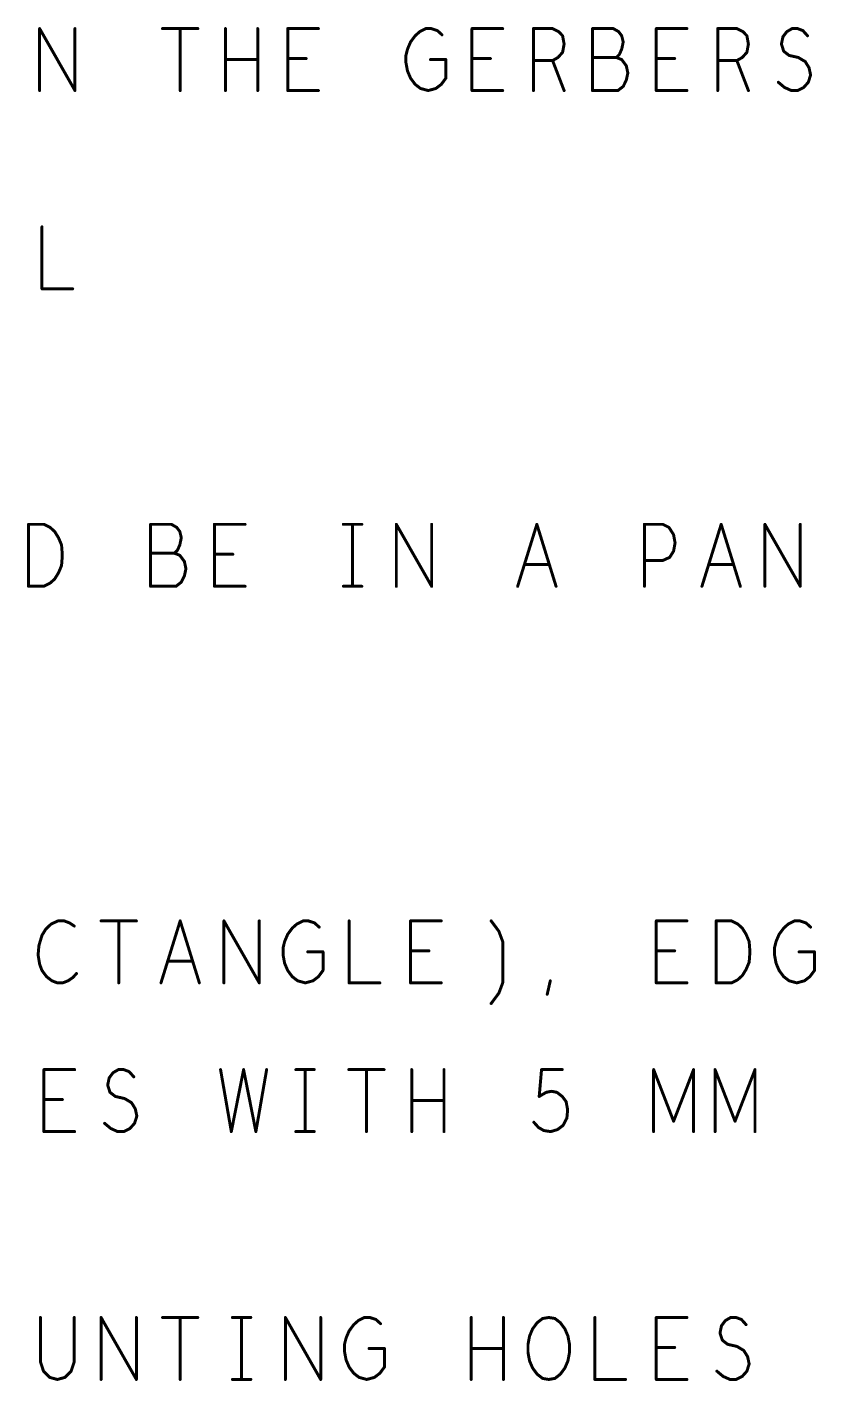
# Model space of a CAD drawing. Extents: x -18 to 16.1, y -6.6 to 15.5.
# Drawn here: x -9.521 to -7.928, y 6.925 to 9.656 of the extents above; entities that cross this region are included whole.
import ezdxf

# ---------------------------------------------------------------- set-up
doc = ezdxf.new("R2010")
doc.units = 0
doc.layers.get('0').update_dxf_attribs({"linetype": 'CONTINUOUS'})
doc.layers.add('FAB', color=13, linetype='CONTINUOUS')

# ---------------------------------------------------------------- blocks, each defined once
blk = doc.blocks.new('ROUND_1')
at = {"const_width": 0.003}
blk.add_lwpolyline([(-0.0015, 0, 1), (0.0015, 0, 1)], format="xyb", close=True, dxfattribs=at)

msp = doc.modelspace()

# ---------------------------------------------------------------- linework, layer by layer
at = {"layer": 'FAB', "const_width": 0.006}
for points in [[(-9.4951, 9.5277), (-9.4951, 9.6527)], [(-9.4951, 9.6527), (-9.4238, 9.5277)], [(-9.4238, 9.5277), (-9.4238, 9.6527)], [(-9.2471, 9.6527), (-9.1758, 9.6527)], [(-9.2114, 9.6527), (-9.2114, 9.5277)], [(-9.12, 9.5277), (-9.12, 9.6527)], [(-9.0549, 9.6527), (-9.0549, 9.5277)], [(-8.9944, 9.5277), (-8.9944, 9.6527)], [(-8.9944, 9.6527), (-8.9324, 9.6527)], [(-8.7464, 9.6257), (-8.7371, 9.6382)], [(-8.7371, 9.6382), (-8.7278, 9.6465)], [(-8.7278, 9.6465), (-8.7154, 9.6527)], [(-8.7154, 9.6527), (-8.7046, 9.6527)], [(-8.7046, 9.6527), (-8.6922, 9.6486)], [(-8.6922, 9.6486), (-8.6829, 9.6402)], [(-8.6224, 9.5277), (-8.6224, 9.6527)], [(-8.6224, 9.6527), (-8.5604, 9.6527)], [(-8.4984, 9.5277), (-8.4984, 9.6527)], [(-8.4984, 9.6527), (-8.4597, 9.6527)], [(-8.4597, 9.6527), (-8.4473, 9.6465)], [(-8.4473, 9.6465), (-8.4395, 9.6382)], [(-8.4395, 9.6382), (-8.4364, 9.6215)], [(-8.3372, 9.6527), (-8.3791, 9.6527)], [(-8.3791, 9.6527), (-8.3791, 9.5277)], [(-8.3264, 9.6465), (-8.3372, 9.6527)], [(-8.3202, 9.6382), (-8.3264, 9.6465)], [(-8.3171, 9.6257), (-8.3202, 9.6382)], [(-8.2504, 9.5277), (-8.2504, 9.6527)], [(-8.2504, 9.6527), (-8.1884, 9.6527)], [(-8.1264, 9.5277), (-8.1264, 9.6527)], [(-8.1264, 9.6527), (-8.0877, 9.6527)], [(-8.0877, 9.6527), (-8.0753, 9.6465)], [(-8.0753, 9.6465), (-8.0675, 9.6382)], [(-8.0675, 9.6382), (-8.0644, 9.6215)], [(-7.9947, 9.6361), (-7.9869, 9.6465)], [(-7.9869, 9.6465), (-7.9761, 9.6527)], [(-7.9761, 9.6527), (-7.9652, 9.6527)], [(-7.9652, 9.6527), (-7.9544, 9.6486)], [(-7.9544, 9.6486), (-7.9451, 9.6382)], [(-8.7557, 9.5986), (-8.7526, 9.6111)], [(-8.7526, 9.6111), (-8.7464, 9.6257)], [(-8.4364, 9.6215), (-8.4395, 9.6048)], [(-8.3248, 9.6007), (-8.3202, 9.6111)], [(-8.3202, 9.6111), (-8.3171, 9.6257)], [(-8.0644, 9.6215), (-8.0675, 9.6048)], [(-7.9978, 9.6215), (-7.9947, 9.6361)], [(-7.9931, 9.6069), (-7.9978, 9.6215)], [(-9.0549, 9.5902), (-9.12, 9.5902)], [(-8.9572, 9.5923), (-8.9944, 9.5923)], [(-8.7557, 9.584), (-8.7557, 9.5986)], [(-8.7526, 9.5673), (-8.7557, 9.584)], [(-8.7061, 9.5902), (-8.6751, 9.5902)], [(-8.6751, 9.5902), (-8.6751, 9.5527)], [(-8.5852, 9.5923), (-8.6224, 9.5923)], [(-8.4597, 9.5882), (-8.4984, 9.5882)], [(-8.4488, 9.5944), (-8.4597, 9.5882)], [(-8.4597, 9.5882), (-8.4364, 9.5277)], [(-8.4395, 9.6048), (-8.4488, 9.5944)], [(-8.331, 9.5944), (-8.3791, 9.5944)], [(-8.331, 9.5944), (-8.3248, 9.6007)], [(-8.3202, 9.5902), (-8.331, 9.5944)], [(-8.3109, 9.5777), (-8.3202, 9.5902)], [(-8.2132, 9.5923), (-8.2504, 9.5923)], [(-8.0877, 9.5882), (-8.1264, 9.5882)], [(-8.0768, 9.5944), (-8.0877, 9.5882)], [(-8.0877, 9.5882), (-8.0644, 9.5277)], [(-8.0675, 9.6048), (-8.0768, 9.5944)], [(-7.9823, 9.5986), (-7.9931, 9.6069)], [(-7.9637, 9.5944), (-7.9823, 9.5986)], [(-7.9497, 9.5861), (-7.9637, 9.5944)], [(-7.942, 9.5736), (-7.9497, 9.5861)], [(-8.7464, 9.5527), (-8.7526, 9.5673)], [(-8.3078, 9.5632), (-8.3109, 9.5777)], [(-8.3109, 9.5486), (-8.3078, 9.5632)], [(-7.9435, 9.5444), (-7.9389, 9.559)], [(-7.9389, 9.559), (-7.942, 9.5736)], [(-8.7371, 9.5402), (-8.7464, 9.5527)], [(-8.7263, 9.5319), (-8.7371, 9.5402)], [(-8.7108, 9.5277), (-8.7263, 9.5319)], [(-8.6953, 9.5319), (-8.7108, 9.5277)], [(-8.6844, 9.5402), (-8.6953, 9.5319)], [(-8.6751, 9.5527), (-8.6844, 9.5402)], [(-8.3279, 9.5277), (-8.3171, 9.5361)], [(-8.3171, 9.5361), (-8.3109, 9.5486)], [(-8.004, 9.5444), (-7.9916, 9.534)], [(-7.9916, 9.534), (-7.9776, 9.5277)], [(-7.9652, 9.5277), (-7.9528, 9.534)], [(-7.9528, 9.534), (-7.9435, 9.5444)], [(-8.9324, 9.5277), (-8.9944, 9.5277)], [(-8.5604, 9.5277), (-8.6224, 9.5277)], [(-8.3791, 9.5277), (-8.3279, 9.5277)], [(-8.1884, 9.5277), (-8.2504, 9.5277)], [(-7.9776, 9.5277), (-7.9652, 9.5277)], [(-9.4904, 9.2527), (-9.4904, 9.1277)], [(-9.4904, 9.1277), (-9.4284, 9.1277)], [(-9.5175, 8.5277), (-9.5175, 8.6527)], [(-9.5175, 8.6527), (-9.4865, 8.6527)], [(-9.4865, 8.6527), (-9.4741, 8.6465)], [(-9.4741, 8.6465), (-9.4648, 8.6382)], [(-9.4648, 8.6382), (-9.4571, 8.6257)], [(-9.2292, 8.6527), (-9.2711, 8.6527)], [(-9.2711, 8.6527), (-9.2711, 8.5277)], [(-9.2184, 8.6465), (-9.2292, 8.6527)], [(-9.2122, 8.6382), (-9.2184, 8.6465)], [(-9.2091, 8.6257), (-9.2122, 8.6382)], [(-9.1424, 8.5277), (-9.1424, 8.6527)], [(-9.1424, 8.6527), (-9.0804, 8.6527)], [(-8.882, 8.6527), (-8.8448, 8.6527)], [(-8.8634, 8.6527), (-8.8634, 8.5277)], [(-8.7751, 8.5277), (-8.7751, 8.6527)], [(-8.7751, 8.6527), (-8.7038, 8.5277)], [(-8.7038, 8.5277), (-8.7038, 8.6527)], [(-8.5302, 8.5277), (-8.4914, 8.6527)], [(-8.4914, 8.6527), (-8.4527, 8.5277)], [(-8.2744, 8.5277), (-8.2744, 8.6527)], [(-8.2744, 8.6527), (-8.2372, 8.6527)], [(-8.2372, 8.6527), (-8.2248, 8.6465)], [(-8.2248, 8.6465), (-8.2155, 8.6319)], [(-8.2155, 8.6319), (-8.2124, 8.6152)], [(-8.1582, 8.5277), (-8.1194, 8.6527)], [(-8.1194, 8.6527), (-8.0807, 8.5277)], [(-8.0311, 8.5277), (-8.0311, 8.6527)], [(-8.0311, 8.6527), (-7.9598, 8.5277)], [(-7.9598, 8.5277), (-7.9598, 8.6527)], [(-9.4571, 8.6257), (-9.4509, 8.6111)], [(-9.4509, 8.6111), (-9.4493, 8.5902)], [(-9.223, 8.5944), (-9.2168, 8.6007)], [(-9.2168, 8.6007), (-9.2122, 8.6111)], [(-9.2122, 8.6111), (-9.2091, 8.6257)], [(-8.2124, 8.6152), (-8.2155, 8.5986)], [(-9.4493, 8.5902), (-9.4509, 8.5694)], [(-9.223, 8.5944), (-9.2711, 8.5944)], [(-9.2122, 8.5902), (-9.223, 8.5944)], [(-9.2029, 8.5777), (-9.2122, 8.5902)], [(-9.1998, 8.5632), (-9.2029, 8.5777)], [(-9.1052, 8.5923), (-9.1424, 8.5923)], [(-8.2372, 8.5798), (-8.2744, 8.5798)], [(-8.2233, 8.5861), (-8.2372, 8.5798)], [(-8.2155, 8.5986), (-8.2233, 8.5861)], [(-9.4571, 8.5548), (-9.4648, 8.5423)], [(-9.4509, 8.5694), (-9.4571, 8.5548)], [(-9.2091, 8.5361), (-9.2029, 8.5486)], [(-9.2029, 8.5486), (-9.1998, 8.5632)], [(-8.4666, 8.5715), (-8.5162, 8.5715)], [(-8.0946, 8.5715), (-8.1442, 8.5715)], [(-9.4865, 8.5277), (-9.5175, 8.5277)], [(-9.4741, 8.534), (-9.4865, 8.5277)], [(-9.4648, 8.5423), (-9.4741, 8.534)], [(-9.2711, 8.5277), (-9.2199, 8.5277)], [(-9.2199, 8.5277), (-9.2091, 8.5361)], [(-9.0804, 8.5277), (-9.1424, 8.5277)], [(-8.882, 8.5277), (-8.8448, 8.5277)], [(-9.4827, 7.8361), (-9.4904, 7.8236)], [(-9.4718, 7.8465), (-9.4827, 7.8361)], [(-9.4579, 7.8527), (-9.4718, 7.8465)], [(-9.4455, 7.8527), (-9.4579, 7.8527)], [(-9.4346, 7.8486), (-9.4455, 7.8527)], [(-9.4253, 7.8423), (-9.4346, 7.8486)], [(-9.3711, 7.8527), (-9.2998, 7.8527)], [(-9.3354, 7.8527), (-9.3354, 7.7277)], [(-9.2502, 7.7277), (-9.2114, 7.8527)], [(-9.2114, 7.8527), (-9.1727, 7.7277)], [(-9.1231, 7.7277), (-9.1231, 7.8527)], [(-9.1231, 7.8527), (-9.0518, 7.7277)], [(-9.0518, 7.7277), (-9.0518, 7.8527)], [(-8.9944, 7.8257), (-8.9851, 7.8382)], [(-8.9851, 7.8382), (-8.9758, 7.8465)], [(-8.9758, 7.8465), (-8.9634, 7.8527)], [(-8.9634, 7.8527), (-8.9526, 7.8527)], [(-8.9526, 7.8527), (-8.9402, 7.8486)], [(-8.9402, 7.8486), (-8.9309, 7.8402)], [(-8.8704, 7.8527), (-8.8704, 7.7277)], [(-8.7464, 7.7277), (-8.7464, 7.8527)], [(-8.7464, 7.8527), (-8.6844, 7.8527)], [(-8.5682, 7.8319), (-8.5837, 7.8527)], [(-8.2504, 7.7277), (-8.2504, 7.8527)], [(-8.2504, 7.8527), (-8.1884, 7.8527)], [(-8.1295, 7.7277), (-8.1295, 7.8527)], [(-8.1295, 7.8527), (-8.0985, 7.8527)], [(-8.0985, 7.8527), (-8.0861, 7.8465)], [(-8.0861, 7.8465), (-8.0768, 7.8382)], [(-8.0768, 7.8382), (-8.0691, 7.8257)], [(-8.0024, 7.8257), (-7.9931, 7.8382)], [(-7.9931, 7.8382), (-7.9838, 7.8465)], [(-7.9838, 7.8465), (-7.9714, 7.8527)], [(-7.9714, 7.8527), (-7.9606, 7.8527)], [(-7.9606, 7.8527), (-7.9482, 7.8486)], [(-7.9482, 7.8486), (-7.9389, 7.8402)], [(-9.4904, 7.8236), (-9.4966, 7.8027)], [(-9.0037, 7.7986), (-9.0006, 7.8111)], [(-9.0006, 7.8111), (-8.9944, 7.8257)], [(-8.5604, 7.8111), (-8.5682, 7.8319)], [(-8.5604, 7.7277), (-8.5604, 7.8111)], [(-8.0691, 7.8257), (-8.0629, 7.8111)], [(-8.0629, 7.8111), (-8.0613, 7.7902)], [(-8.0117, 7.7986), (-8.0086, 7.8111)], [(-8.0086, 7.8111), (-8.0024, 7.8257)], [(-9.4966, 7.8027), (-9.4982, 7.784)], [(-9.4982, 7.784), (-9.4951, 7.7652)], [(-9.0037, 7.784), (-9.0037, 7.7986)], [(-9.0006, 7.7673), (-9.0037, 7.784)], [(-8.9541, 7.7902), (-8.9231, 7.7902)], [(-8.9231, 7.7902), (-8.9231, 7.7527)], [(-8.7092, 7.7923), (-8.7464, 7.7923)], [(-8.2132, 7.7923), (-8.2504, 7.7923)], [(-8.0613, 7.7902), (-8.0629, 7.7694)], [(-8.0117, 7.784), (-8.0117, 7.7986)], [(-8.0086, 7.7673), (-8.0117, 7.784)], [(-7.9621, 7.7902), (-7.9311, 7.7902)], [(-7.9311, 7.7902), (-7.9311, 7.7527)], [(-9.4951, 7.7652), (-9.4904, 7.7527)], [(-9.1866, 7.7715), (-9.2362, 7.7715)], [(-8.9944, 7.7527), (-9.0006, 7.7673)], [(-8.0691, 7.7548), (-8.0768, 7.7423)], [(-8.0629, 7.7694), (-8.0691, 7.7548)], [(-8.0024, 7.7527), (-8.0086, 7.7673)], [(-9.4904, 7.7527), (-9.4811, 7.7402)], [(-9.4811, 7.7402), (-9.4703, 7.7319)], [(-9.4703, 7.7319), (-9.4594, 7.7277)], [(-9.4594, 7.7277), (-9.4486, 7.7277)], [(-9.4486, 7.7277), (-9.4377, 7.7319)], [(-9.4377, 7.7319), (-9.4284, 7.7382)], [(-9.4284, 7.7382), (-9.4207, 7.7465)], [(-8.9851, 7.7402), (-8.9944, 7.7527)], [(-8.9743, 7.7319), (-8.9851, 7.7402)], [(-8.9588, 7.7277), (-8.9743, 7.7319)], [(-8.9433, 7.7319), (-8.9588, 7.7277)], [(-8.9324, 7.7402), (-8.9433, 7.7319)], [(-8.9231, 7.7527), (-8.9324, 7.7402)], [(-8.8704, 7.7277), (-8.8084, 7.7277)], [(-8.6844, 7.7277), (-8.7464, 7.7277)], [(-8.5682, 7.7069), (-8.5604, 7.7277)], [(-8.4705, 7.7048), (-8.4643, 7.7319)], [(-8.1884, 7.7277), (-8.2504, 7.7277)], [(-8.0985, 7.7277), (-8.1295, 7.7277)], [(-8.0861, 7.734), (-8.0985, 7.7277)], [(-8.0768, 7.7423), (-8.0861, 7.734)], [(-7.9931, 7.7402), (-8.0024, 7.7527)], [(-7.9823, 7.7319), (-7.9931, 7.7402)], [(-7.9668, 7.7277), (-7.9823, 7.7319)], [(-7.9513, 7.7319), (-7.9668, 7.7277)], [(-7.9404, 7.7402), (-7.9513, 7.7319)], [(-7.9311, 7.7527), (-7.9404, 7.7402)], [(-8.5837, 7.6861), (-8.5682, 7.7069)], [(-9.4864, 7.4277), (-9.4864, 7.5527)], [(-9.4864, 7.5527), (-9.4244, 7.5527)], [(-9.3578, 7.5215), (-9.3547, 7.5361)], [(-9.3547, 7.5361), (-9.3469, 7.5465)], [(-9.3469, 7.5465), (-9.3361, 7.5527)], [(-9.3361, 7.5527), (-9.3252, 7.5527)], [(-9.3252, 7.5527), (-9.3144, 7.5486)], [(-9.3144, 7.5486), (-9.3051, 7.5382)], [(-9.1299, 7.5527), (-9.1082, 7.4277)], [(-9.1082, 7.4277), (-9.0834, 7.5527)], [(-9.0834, 7.5527), (-9.0586, 7.4277)], [(-9.0586, 7.4277), (-9.0369, 7.5527)], [(-8.978, 7.5527), (-8.9408, 7.5527)], [(-8.9594, 7.5527), (-8.9594, 7.4277)], [(-8.8711, 7.5527), (-8.7998, 7.5527)], [(-8.8354, 7.5527), (-8.8354, 7.4277)], [(-8.744, 7.4277), (-8.744, 7.5527)], [(-8.6789, 7.5527), (-8.6789, 7.4277)], [(-8.4867, 7.4986), (-8.482, 7.5527)], [(-8.482, 7.5527), (-8.4402, 7.5527)], [(-8.2557, 7.4277), (-8.2557, 7.5527)], [(-8.2557, 7.5527), (-8.2154, 7.4486)], [(-8.2154, 7.4486), (-8.1751, 7.5527)], [(-8.1751, 7.5527), (-8.1751, 7.4277)], [(-8.1317, 7.4277), (-8.1317, 7.5527)], [(-8.1317, 7.5527), (-8.0914, 7.4486)], [(-8.0914, 7.4486), (-8.0511, 7.5527)], [(-8.0511, 7.5527), (-8.0511, 7.4277)], [(-9.3531, 7.5069), (-9.3578, 7.5215)], [(-8.4619, 7.509), (-8.4727, 7.5069)], [(-8.451, 7.5069), (-8.4619, 7.509)], [(-9.4492, 7.4923), (-9.4864, 7.4923)], [(-9.3423, 7.4986), (-9.3531, 7.5069)], [(-9.3237, 7.4944), (-9.3423, 7.4986)], [(-9.3097, 7.4861), (-9.3237, 7.4944)], [(-9.302, 7.4736), (-9.3097, 7.4861)], [(-8.6789, 7.4902), (-8.744, 7.4902)], [(-8.4727, 7.5069), (-8.4867, 7.4986)], [(-8.4402, 7.4986), (-8.451, 7.5069)], [(-8.4324, 7.4882), (-8.4402, 7.4986)], [(-8.4293, 7.4715), (-8.4324, 7.4882)], [(-9.3035, 7.4444), (-9.2989, 7.459)], [(-9.2989, 7.459), (-9.302, 7.4736)], [(-8.4386, 7.4402), (-8.4309, 7.4548)], [(-8.4309, 7.4548), (-8.4293, 7.4715)], [(-9.4244, 7.4277), (-9.4864, 7.4277)], [(-9.364, 7.4444), (-9.3516, 7.434)], [(-9.3516, 7.434), (-9.3376, 7.4277)], [(-9.3376, 7.4277), (-9.3252, 7.4277)], [(-9.3252, 7.4277), (-9.3128, 7.434)], [(-9.3128, 7.434), (-9.3035, 7.4444)], [(-8.978, 7.4277), (-8.9408, 7.4277)], [(-8.4975, 7.4465), (-8.4882, 7.4361)], [(-8.4882, 7.4361), (-8.4774, 7.4298)], [(-8.4774, 7.4298), (-8.4634, 7.4277)], [(-8.4634, 7.4277), (-8.4495, 7.4319)], [(-8.4495, 7.4319), (-8.4386, 7.4402)], [(-9.4935, 7.0527), (-9.4935, 6.9632)], [(-9.4253, 6.9632), (-9.4253, 7.0527)], [(-9.3711, 6.9277), (-9.3711, 7.0527)], [(-9.3711, 7.0527), (-9.2998, 6.9277)], [(-9.2998, 6.9277), (-9.2998, 7.0527)], [(-9.2471, 7.0527), (-9.1758, 7.0527)], [(-9.2114, 7.0527), (-9.2114, 6.9277)], [(-9.106, 7.0527), (-9.0688, 7.0527)], [(-9.0874, 7.0527), (-9.0874, 6.9277)], [(-8.9991, 6.9277), (-8.9991, 7.0527)], [(-8.9991, 7.0527), (-8.9278, 6.9277)], [(-8.9278, 6.9277), (-8.9278, 7.0527)], [(-8.8611, 7.0382), (-8.8518, 7.0465)], [(-8.8518, 7.0465), (-8.8394, 7.0527)], [(-8.8394, 7.0527), (-8.8286, 7.0527)], [(-8.8286, 7.0527), (-8.8162, 7.0486)], [(-8.8162, 7.0486), (-8.8069, 7.0402)], [(-8.624, 6.9277), (-8.624, 7.0527)], [(-8.5589, 7.0527), (-8.5589, 6.9277)], [(-8.4907, 7.0423), (-8.4798, 7.0507)], [(-8.4798, 7.0507), (-8.4674, 7.0527)], [(-8.4674, 7.0527), (-8.455, 7.0507)], [(-8.455, 7.0507), (-8.4442, 7.0423)], [(-8.3744, 7.0527), (-8.3744, 6.9277)], [(-8.2504, 6.9277), (-8.2504, 7.0527)], [(-8.2504, 7.0527), (-8.1884, 7.0527)], [(-8.1187, 7.0361), (-8.1109, 7.0465)], [(-8.1109, 7.0465), (-8.1001, 7.0527)], [(-8.1001, 7.0527), (-8.0892, 7.0527)], [(-8.0892, 7.0527), (-8.0784, 7.0486)], [(-8.0784, 7.0486), (-8.0691, 7.0382)], [(-8.8766, 7.0111), (-8.8704, 7.0257)], [(-8.8704, 7.0257), (-8.8611, 7.0382)], [(-8.5062, 7.0152), (-8.5, 7.0298)], [(-8.5, 7.0298), (-8.4907, 7.0423)], [(-8.4442, 7.0423), (-8.4349, 7.0298)], [(-8.4349, 7.0298), (-8.4287, 7.0152)], [(-8.1218, 7.0215), (-8.1187, 7.0361)], [(-8.1171, 7.0069), (-8.1218, 7.0215)], [(-8.8797, 6.9986), (-8.8766, 7.0111)], [(-8.8797, 6.984), (-8.8797, 6.9986)], [(-8.8301, 6.9902), (-8.7991, 6.9902)], [(-8.7991, 6.9902), (-8.7991, 6.9527)], [(-8.5589, 6.9902), (-8.624, 6.9902)], [(-8.5093, 6.9986), (-8.5062, 7.0152)], [(-8.5093, 6.9819), (-8.5093, 6.9986)], [(-8.4287, 7.0152), (-8.4256, 6.9986)], [(-8.4256, 6.9986), (-8.4256, 6.9819)], [(-8.2132, 6.9923), (-8.2504, 6.9923)], [(-8.1063, 6.9986), (-8.1171, 7.0069)], [(-8.0877, 6.9944), (-8.1063, 6.9986)], [(-8.0737, 6.9861), (-8.0877, 6.9944)], [(-9.4935, 6.9632), (-9.4873, 6.9444)], [(-9.4315, 6.9444), (-9.4253, 6.9632)], [(-8.8766, 6.9673), (-8.8797, 6.984)], [(-8.8704, 6.9527), (-8.8766, 6.9673)], [(-8.5062, 6.9652), (-8.5093, 6.9819)], [(-8.5, 6.9507), (-8.5062, 6.9652)], [(-8.4287, 6.9652), (-8.4349, 6.9507)], [(-8.4256, 6.9819), (-8.4287, 6.9652)], [(-8.066, 6.9736), (-8.0737, 6.9861)], [(-8.0629, 6.959), (-8.066, 6.9736)], [(-9.4873, 6.9444), (-9.4749, 6.9319)], [(-9.4439, 6.9319), (-9.4315, 6.9444)], [(-8.8611, 6.9402), (-8.8704, 6.9527)], [(-8.8503, 6.9319), (-8.8611, 6.9402)], [(-8.8084, 6.9402), (-8.8193, 6.9319)], [(-8.7991, 6.9527), (-8.8084, 6.9402)], [(-8.4907, 6.9382), (-8.5, 6.9507)], [(-8.4798, 6.9298), (-8.4907, 6.9382)], [(-8.4442, 6.9382), (-8.455, 6.9298)], [(-8.4349, 6.9507), (-8.4442, 6.9382)], [(-8.128, 6.9444), (-8.1156, 6.934)], [(-8.1156, 6.934), (-8.1016, 6.9277)], [(-8.0892, 6.9277), (-8.0768, 6.934)], [(-8.0768, 6.934), (-8.0675, 6.9444)], [(-8.0675, 6.9444), (-8.0629, 6.959)], [(-9.4749, 6.9319), (-9.4594, 6.9277)], [(-9.4594, 6.9277), (-9.4439, 6.9319)], [(-9.106, 6.9277), (-9.0688, 6.9277)], [(-8.8348, 6.9277), (-8.8503, 6.9319)], [(-8.8193, 6.9319), (-8.8348, 6.9277)], [(-8.4674, 6.9277), (-8.4798, 6.9298)], [(-8.455, 6.9298), (-8.4674, 6.9277)], [(-8.3744, 6.9277), (-8.3124, 6.9277)], [(-8.1884, 6.9277), (-8.2504, 6.9277)], [(-8.1016, 6.9277), (-8.0892, 6.9277)]]:
    msp.add_lwpolyline(points, dxfattribs=at)

# ---------------------------------------------------------------- block references
at = {"layer": 'FAB'}
for p in [(-9.4951, 9.6527), (-9.4951, 9.6527), (-9.4238, 9.6527), (-9.2471, 9.6527), (-9.2114, 9.6527), (-9.1758, 9.6527), (-9.12, 9.6527), (-9.0549, 9.6527), (-8.9944, 9.6527), (-8.9944, 9.6527), (-8.9324, 9.6527), (-8.7371, 9.6382), (-8.7371, 9.6382), (-8.7278, 9.6465), (-8.7278, 9.6465), (-8.7154, 9.6527), (-8.7154, 9.6527), (-8.7046, 9.6527), (-8.7046, 9.6527), (-8.6922, 9.6486), (-8.6922, 9.6486), (-8.6829, 9.6402), (-8.6224, 9.6527), (-8.6224, 9.6527), (-8.5604, 9.6527), (-8.4984, 9.6527), (-8.4984, 9.6527), (-8.4597, 9.6527), (-8.4597, 9.6527), (-8.4473, 9.6465), (-8.4473, 9.6465), (-8.4395, 9.6382), (-8.4395, 9.6382), (-8.3791, 9.6527), (-8.3791, 9.6527), (-8.3372, 9.6527), (-8.3372, 9.6527), (-8.3264, 9.6465), (-8.3264, 9.6465), (-8.3202, 9.6382), (-8.3202, 9.6382), (-8.2504, 9.6527), (-8.2504, 9.6527), (-8.1884, 9.6527), (-8.1264, 9.6527), (-8.1264, 9.6527), (-8.0877, 9.6527), (-8.0877, 9.6527), (-8.0753, 9.6465), (-8.0753, 9.6465), (-8.0675, 9.6382), (-8.0675, 9.6382), (-7.9869, 9.6465), (-7.9869, 9.6465), (-7.9761, 9.6527), (-7.9761, 9.6527), (-7.9652, 9.6527), (-7.9652, 9.6527), (-7.9544, 9.6486), (-7.9544, 9.6486), (-7.9451, 9.6382), (-8.7526, 9.6111), (-8.7526, 9.6111), (-8.7464, 9.6257), (-8.7464, 9.6257), (-8.4364, 9.6215), (-8.4364, 9.6215), (-8.3202, 9.6111), (-8.3202, 9.6111), (-8.3171, 9.6257), (-8.3171, 9.6257), (-8.0644, 9.6215), (-8.0644, 9.6215), (-7.9978, 9.6215), (-7.9978, 9.6215), (-7.9947, 9.6361), (-7.9947, 9.6361), (-9.12, 9.5902), (-9.0549, 9.5902), (-8.9944, 9.5923), (-8.9572, 9.5923), (-8.7557, 9.5986), (-8.7557, 9.5986), (-8.7557, 9.584), (-8.7557, 9.584), (-8.7061, 9.5902), (-8.6751, 9.5902), (-8.6751, 9.5902), (-8.6224, 9.5923), (-8.5852, 9.5923), (-8.4984, 9.5882), (-8.4597, 9.5882), (-8.4597, 9.5882), (-8.4597, 9.5882), (-8.4488, 9.5944), (-8.4488, 9.5944), (-8.4395, 9.6048), (-8.4395, 9.6048), (-8.3791, 9.5944), (-8.331, 9.5944), (-8.331, 9.5944), (-8.331, 9.5944), (-8.3248, 9.6007), (-8.3248, 9.6007), (-8.3202, 9.5902), (-8.3202, 9.5902), (-8.2504, 9.5923), (-8.2132, 9.5923), (-8.1264, 9.5882), (-8.0877, 9.5882), (-8.0877, 9.5882), (-8.0877, 9.5882), (-8.0768, 9.5944), (-8.0768, 9.5944), (-8.0675, 9.6048), (-8.0675, 9.6048), (-7.9931, 9.6069), (-7.9931, 9.6069), (-7.9823, 9.5986), (-7.9823, 9.5986), (-7.9637, 9.5944), (-7.9637, 9.5944), (-7.9497, 9.5861), (-7.9497, 9.5861), (-8.7526, 9.5673), (-8.7526, 9.5673), (-8.3109, 9.5777), (-8.3109, 9.5777), (-8.3078, 9.5632), (-8.3078, 9.5632), (-7.942, 9.5736), (-7.942, 9.5736), (-7.9389, 9.559), (-7.9389, 9.559), (-8.7464, 9.5527), (-8.7464, 9.5527), (-8.7371, 9.5402), (-8.7371, 9.5402), (-8.7263, 9.5319), (-8.7263, 9.5319), (-8.6953, 9.5319), (-8.6953, 9.5319), (-8.6844, 9.5402), (-8.6844, 9.5402), (-8.6751, 9.5527), (-8.6751, 9.5527), (-8.3171, 9.5361), (-8.3171, 9.5361), (-8.3109, 9.5486), (-8.3109, 9.5486), (-8.004, 9.5444), (-7.9916, 9.534), (-7.9916, 9.534), (-7.9528, 9.534), (-7.9528, 9.534), (-7.9435, 9.5444), (-7.9435, 9.5444), (-9.4951, 9.5277), (-9.4238, 9.5277), (-9.4238, 9.5277), (-9.2114, 9.5277), (-9.12, 9.5277), (-9.0549, 9.5277), (-8.9944, 9.5277), (-8.9944, 9.5277), (-8.9324, 9.5277), (-8.7108, 9.5277), (-8.7108, 9.5277), (-8.6224, 9.5277), (-8.6224, 9.5277), (-8.5604, 9.5277), (-8.4984, 9.5277), (-8.4364, 9.5277), (-8.3791, 9.5277), (-8.3791, 9.5277), (-8.3279, 9.5277), (-8.3279, 9.5277), (-8.2504, 9.5277), (-8.2504, 9.5277), (-8.1884, 9.5277), (-8.1264, 9.5277), (-8.0644, 9.5277), (-7.9776, 9.5277), (-7.9776, 9.5277), (-7.9652, 9.5277), (-7.9652, 9.5277), (-9.4904, 9.2527), (-9.4904, 9.1277), (-9.4904, 9.1277), (-9.4284, 9.1277), (-9.5175, 8.6527), (-9.5175, 8.6527), (-9.4865, 8.6527), (-9.4865, 8.6527), (-9.4741, 8.6465), (-9.4741, 8.6465), (-9.4648, 8.6382), (-9.4648, 8.6382), (-9.2711, 8.6527), (-9.2711, 8.6527), (-9.2292, 8.6527), (-9.2292, 8.6527), (-9.2184, 8.6465), (-9.2184, 8.6465), (-9.2122, 8.6382), (-9.2122, 8.6382), (-9.1424, 8.6527), (-9.1424, 8.6527), (-9.0804, 8.6527), (-8.882, 8.6527), (-8.8634, 8.6527), (-8.8448, 8.6527), (-8.7751, 8.6527), (-8.7751, 8.6527), (-8.7038, 8.6527), (-8.4914, 8.6527), (-8.4914, 8.6527), (-8.2744, 8.6527), (-8.2744, 8.6527), (-8.2372, 8.6527), (-8.2372, 8.6527), (-8.2248, 8.6465), (-8.2248, 8.6465), (-8.2155, 8.6319), (-8.2155, 8.6319), (-8.1194, 8.6527), (-8.1194, 8.6527), (-8.0311, 8.6527), (-8.0311, 8.6527), (-7.9598, 8.6527), (-9.4571, 8.6257), (-9.4571, 8.6257), (-9.4509, 8.6111), (-9.4509, 8.6111), (-9.2168, 8.6007), (-9.2168, 8.6007), (-9.2122, 8.6111), (-9.2122, 8.6111), (-9.2091, 8.6257), (-9.2091, 8.6257), (-8.2124, 8.6152), (-8.2124, 8.6152), (-9.4493, 8.5902), (-9.4493, 8.5902), (-9.2711, 8.5944), (-9.223, 8.5944), (-9.223, 8.5944), (-9.223, 8.5944), (-9.2122, 8.5902), (-9.2122, 8.5902), (-9.2029, 8.5777), (-9.2029, 8.5777), (-9.1424, 8.5923), (-9.1052, 8.5923), (-8.2744, 8.5798), (-8.2372, 8.5798), (-8.2372, 8.5798), (-8.2233, 8.5861), (-8.2233, 8.5861), (-8.2155, 8.5986), (-8.2155, 8.5986), (-9.4571, 8.5548), (-9.4571, 8.5548), (-9.4509, 8.5694), (-9.4509, 8.5694), (-9.2029, 8.5486), (-9.2029, 8.5486), (-9.1998, 8.5632), (-9.1998, 8.5632), (-8.5162, 8.5715), (-8.4666, 8.5715), (-8.1442, 8.5715), (-8.0946, 8.5715), (-9.5175, 8.5277), (-9.5175, 8.5277), (-9.4865, 8.5277), (-9.4865, 8.5277), (-9.4741, 8.534), (-9.4741, 8.534), (-9.4648, 8.5423), (-9.4648, 8.5423), (-9.2711, 8.5277), (-9.2711, 8.5277), (-9.2199, 8.5277), (-9.2199, 8.5277), (-9.2091, 8.5361), (-9.2091, 8.5361), (-9.1424, 8.5277), (-9.1424, 8.5277), (-9.0804, 8.5277), (-8.882, 8.5277), (-8.8634, 8.5277), (-8.8448, 8.5277), (-8.7751, 8.5277), (-8.7038, 8.5277), (-8.7038, 8.5277), (-8.5302, 8.5277), (-8.4527, 8.5277), (-8.2744, 8.5277), (-8.1582, 8.5277), (-8.0807, 8.5277), (-8.0311, 8.5277), (-7.9598, 8.5277), (-7.9598, 8.5277), (-9.4827, 7.8361), (-9.4827, 7.8361), (-9.4718, 7.8465), (-9.4718, 7.8465), (-9.4579, 7.8527), (-9.4579, 7.8527), (-9.4455, 7.8527), (-9.4455, 7.8527), (-9.4346, 7.8486), (-9.4346, 7.8486), (-9.4253, 7.8423), (-9.3711, 7.8527), (-9.3354, 7.8527), (-9.2998, 7.8527), (-9.2114, 7.8527), (-9.2114, 7.8527), (-9.1231, 7.8527), (-9.1231, 7.8527), (-9.0518, 7.8527), (-8.9851, 7.8382), (-8.9851, 7.8382), (-8.9758, 7.8465), (-8.9758, 7.8465), (-8.9634, 7.8527), (-8.9634, 7.8527), (-8.9526, 7.8527), (-8.9526, 7.8527), (-8.9402, 7.8486), (-8.9402, 7.8486), (-8.9309, 7.8402), (-8.8704, 7.8527), (-8.7464, 7.8527), (-8.7464, 7.8527), (-8.6844, 7.8527), (-8.5837, 7.8527), (-8.2504, 7.8527), (-8.2504, 7.8527), (-8.1884, 7.8527), (-8.1295, 7.8527), (-8.1295, 7.8527), (-8.0985, 7.8527), (-8.0985, 7.8527), (-8.0861, 7.8465), (-8.0861, 7.8465), (-8.0768, 7.8382), (-8.0768, 7.8382), (-7.9931, 7.8382), (-7.9931, 7.8382), (-7.9838, 7.8465), (-7.9838, 7.8465), (-7.9714, 7.8527), (-7.9714, 7.8527), (-7.9606, 7.8527), (-7.9606, 7.8527), (-7.9482, 7.8486), (-7.9482, 7.8486), (-7.9389, 7.8402), (-9.4904, 7.8236), (-9.4904, 7.8236), (-9.0006, 7.8111), (-9.0006, 7.8111), (-8.9944, 7.8257), (-8.9944, 7.8257), (-8.5682, 7.8319), (-8.5682, 7.8319), (-8.5604, 7.8111), (-8.5604, 7.8111), (-8.0691, 7.8257), (-8.0691, 7.8257), (-8.0629, 7.8111), (-8.0629, 7.8111), (-8.0086, 7.8111), (-8.0086, 7.8111), (-8.0024, 7.8257), (-8.0024, 7.8257), (-9.4982, 7.784), (-9.4982, 7.784), (-9.4966, 7.8027), (-9.4966, 7.8027), (-9.0037, 7.7986), (-9.0037, 7.7986), (-9.0037, 7.784), (-9.0037, 7.784), (-8.9541, 7.7902), (-8.9231, 7.7902), (-8.9231, 7.7902), (-8.7464, 7.7923), (-8.7092, 7.7923), (-8.2504, 7.7923), (-8.2132, 7.7923), (-8.0613, 7.7902), (-8.0613, 7.7902), (-8.0117, 7.7986), (-8.0117, 7.7986), (-8.0117, 7.784), (-8.0117, 7.784), (-7.9621, 7.7902), (-7.9311, 7.7902), (-7.9311, 7.7902), (-9.4951, 7.7652), (-9.4951, 7.7652), (-9.2362, 7.7715), (-9.1866, 7.7715), (-9.0006, 7.7673), (-9.0006, 7.7673), (-8.0691, 7.7548), (-8.0691, 7.7548), (-8.0629, 7.7694), (-8.0629, 7.7694), (-8.0086, 7.7673), (-8.0086, 7.7673), (-9.4904, 7.7527), (-9.4904, 7.7527), (-9.4811, 7.7402), (-9.4811, 7.7402), (-9.4703, 7.7319), (-9.4703, 7.7319), (-9.4594, 7.7277), (-9.4594, 7.7277), (-9.4486, 7.7277), (-9.4486, 7.7277), (-9.4377, 7.7319), (-9.4377, 7.7319), (-9.4284, 7.7382), (-9.4284, 7.7382), (-9.4207, 7.7465), (-9.3354, 7.7277), (-9.2502, 7.7277), (-9.1727, 7.7277), (-9.1231, 7.7277), (-9.0518, 7.7277), (-9.0518, 7.7277), (-8.9944, 7.7527), (-8.9944, 7.7527), (-8.9851, 7.7402), (-8.9851, 7.7402), (-8.9743, 7.7319), (-8.9743, 7.7319), (-8.9588, 7.7277), (-8.9588, 7.7277), (-8.9433, 7.7319), (-8.9433, 7.7319), (-8.9324, 7.7402), (-8.9324, 7.7402), (-8.9231, 7.7527), (-8.9231, 7.7527), (-8.8704, 7.7277), (-8.8704, 7.7277), (-8.8084, 7.7277), (-8.7464, 7.7277), (-8.7464, 7.7277), (-8.6844, 7.7277), (-8.5604, 7.7277), (-8.5604, 7.7277), (-8.4643, 7.7319), (-8.2504, 7.7277), (-8.2504, 7.7277), (-8.1884, 7.7277), (-8.1295, 7.7277), (-8.1295, 7.7277), (-8.0985, 7.7277), (-8.0985, 7.7277), (-8.0861, 7.734), (-8.0861, 7.734), (-8.0768, 7.7423), (-8.0768, 7.7423), (-8.0024, 7.7527), (-8.0024, 7.7527), (-7.9931, 7.7402), (-7.9931, 7.7402), (-7.9823, 7.7319), (-7.9823, 7.7319), (-7.9668, 7.7277), (-7.9668, 7.7277), (-7.9513, 7.7319), (-7.9513, 7.7319), (-7.9404, 7.7402), (-7.9404, 7.7402), (-7.9311, 7.7527), (-7.9311, 7.7527), (-8.5682, 7.7069), (-8.5682, 7.7069), (-8.4705, 7.7048), (-8.5837, 7.6861), (-9.4864, 7.5527), (-9.4864, 7.5527), (-9.4244, 7.5527), (-9.3547, 7.5361), (-9.3547, 7.5361), (-9.3469, 7.5465), (-9.3469, 7.5465), (-9.3361, 7.5527), (-9.3361, 7.5527), (-9.3252, 7.5527), (-9.3252, 7.5527), (-9.3144, 7.5486), (-9.3144, 7.5486), (-9.3051, 7.5382), (-9.1299, 7.5527), (-9.0834, 7.5527), (-9.0834, 7.5527), (-9.0369, 7.5527), (-8.978, 7.5527), (-8.9594, 7.5527), (-8.9408, 7.5527), (-8.8711, 7.5527), (-8.8354, 7.5527), (-8.7998, 7.5527), (-8.744, 7.5527), (-8.6789, 7.5527), (-8.482, 7.5527), (-8.482, 7.5527), (-8.4402, 7.5527), (-8.2557, 7.5527), (-8.2557, 7.5527), (-8.1751, 7.5527), (-8.1751, 7.5527), (-8.1317, 7.5527), (-8.1317, 7.5527), (-8.0511, 7.5527), (-8.0511, 7.5527), (-9.3578, 7.5215), (-9.3578, 7.5215), (-8.4619, 7.509), (-8.4619, 7.509), (-9.4864, 7.4923), (-9.4492, 7.4923), (-9.3531, 7.5069), (-9.3531, 7.5069), (-9.3423, 7.4986), (-9.3423, 7.4986), (-9.3237, 7.4944), (-9.3237, 7.4944), (-9.3097, 7.4861), (-9.3097, 7.4861), (-8.744, 7.4902), (-8.6789, 7.4902), (-8.4867, 7.4986), (-8.4867, 7.4986), (-8.4727, 7.5069), (-8.4727, 7.5069), (-8.451, 7.5069), (-8.451, 7.5069), (-8.4402, 7.4986), (-8.4402, 7.4986), (-8.4324, 7.4882), (-8.4324, 7.4882), (-9.302, 7.4736), (-9.302, 7.4736), (-9.2989, 7.459), (-9.2989, 7.459), (-8.4309, 7.4548), (-8.4309, 7.4548), (-8.4293, 7.4715), (-8.4293, 7.4715), (-9.4864, 7.4277), (-9.4864, 7.4277), (-9.4244, 7.4277), (-9.364, 7.4444), (-9.3516, 7.434), (-9.3516, 7.434), (-9.3376, 7.4277), (-9.3376, 7.4277), (-9.3252, 7.4277), (-9.3252, 7.4277), (-9.3128, 7.434), (-9.3128, 7.434), (-9.3035, 7.4444), (-9.3035, 7.4444), (-9.1082, 7.4277), (-9.1082, 7.4277), (-9.0586, 7.4277), (-9.0586, 7.4277), (-8.978, 7.4277), (-8.9594, 7.4277), (-8.9408, 7.4277), (-8.8354, 7.4277), (-8.744, 7.4277), (-8.6789, 7.4277), (-8.4975, 7.4465), (-8.4882, 7.4361), (-8.4882, 7.4361), (-8.4774, 7.4298), (-8.4774, 7.4298), (-8.4634, 7.4277), (-8.4634, 7.4277), (-8.4495, 7.4319), (-8.4495, 7.4319), (-8.4386, 7.4402), (-8.4386, 7.4402), (-8.2557, 7.4277), (-8.2154, 7.4486), (-8.2154, 7.4486), (-8.1751, 7.4277), (-8.1317, 7.4277), (-8.0914, 7.4486), (-8.0914, 7.4486), (-8.0511, 7.4277), (-9.4935, 7.0527), (-9.4253, 7.0527), (-9.3711, 7.0527), (-9.3711, 7.0527), (-9.2998, 7.0527), (-9.2471, 7.0527), (-9.2114, 7.0527), (-9.1758, 7.0527), (-9.106, 7.0527), (-9.0874, 7.0527), (-9.0688, 7.0527), (-8.9991, 7.0527), (-8.9991, 7.0527), (-8.9278, 7.0527), (-8.8518, 7.0465), (-8.8518, 7.0465), (-8.8394, 7.0527), (-8.8394, 7.0527), (-8.8286, 7.0527), (-8.8286, 7.0527), (-8.8162, 7.0486), (-8.8162, 7.0486), (-8.624, 7.0527), (-8.5589, 7.0527), (-8.4798, 7.0507), (-8.4798, 7.0507), (-8.4674, 7.0527), (-8.4674, 7.0527), (-8.455, 7.0507), (-8.455, 7.0507), (-8.3744, 7.0527), (-8.2504, 7.0527), (-8.2504, 7.0527), (-8.1884, 7.0527), (-8.1109, 7.0465), (-8.1109, 7.0465), (-8.1001, 7.0527), (-8.1001, 7.0527), (-8.0892, 7.0527), (-8.0892, 7.0527), (-8.0784, 7.0486), (-8.0784, 7.0486), (-8.8704, 7.0257), (-8.8704, 7.0257), (-8.8611, 7.0382), (-8.8611, 7.0382), (-8.8069, 7.0402), (-8.5, 7.0298), (-8.5, 7.0298), (-8.4907, 7.0423), (-8.4907, 7.0423), (-8.4442, 7.0423), (-8.4442, 7.0423), (-8.4349, 7.0298), (-8.4349, 7.0298), (-8.1218, 7.0215), (-8.1218, 7.0215), (-8.1187, 7.0361), (-8.1187, 7.0361), (-8.0691, 7.0382), (-8.8797, 6.9986), (-8.8797, 6.9986), (-8.8766, 7.0111), (-8.8766, 7.0111), (-8.8301, 6.9902), (-8.7991, 6.9902), (-8.7991, 6.9902), (-8.624, 6.9902), (-8.5589, 6.9902), (-8.5093, 6.9986), (-8.5093, 6.9986), (-8.5062, 7.0152), (-8.5062, 7.0152), (-8.4287, 7.0152), (-8.4287, 7.0152), (-8.4256, 6.9986), (-8.4256, 6.9986), (-8.2504, 6.9923), (-8.2132, 6.9923), (-8.1171, 7.0069), (-8.1171, 7.0069), (-8.1063, 6.9986), (-8.1063, 6.9986), (-8.0877, 6.9944), (-8.0877, 6.9944), (-9.4935, 6.9632), (-9.4935, 6.9632), (-9.4253, 6.9632), (-9.4253, 6.9632), (-8.8797, 6.984), (-8.8797, 6.984), (-8.8766, 6.9673), (-8.8766, 6.9673), (-8.5093, 6.9819), (-8.5093, 6.9819), (-8.5062, 6.9652), (-8.5062, 6.9652), (-8.4287, 6.9652), (-8.4287, 6.9652), (-8.4256, 6.9819), (-8.4256, 6.9819), (-8.0737, 6.9861), (-8.0737, 6.9861), (-8.066, 6.9736), (-8.066, 6.9736), (-9.4873, 6.9444), (-9.4873, 6.9444), (-9.4315, 6.9444), (-9.4315, 6.9444), (-8.8704, 6.9527), (-8.8704, 6.9527), (-8.8611, 6.9402), (-8.8611, 6.9402), (-8.8084, 6.9402), (-8.8084, 6.9402), (-8.7991, 6.9527), (-8.7991, 6.9527), (-8.5, 6.9507), (-8.5, 6.9507), (-8.4907, 6.9382), (-8.4907, 6.9382), (-8.4442, 6.9382), (-8.4442, 6.9382), (-8.4349, 6.9507), (-8.4349, 6.9507), (-8.128, 6.9444), (-8.1156, 6.934), (-8.1156, 6.934), (-8.0768, 6.934), (-8.0768, 6.934), (-8.0675, 6.9444), (-8.0675, 6.9444), (-8.0629, 6.959), (-8.0629, 6.959), (-9.4749, 6.9319), (-9.4749, 6.9319), (-9.4594, 6.9277), (-9.4594, 6.9277), (-9.4439, 6.9319), (-9.4439, 6.9319), (-9.3711, 6.9277), (-9.2998, 6.9277), (-9.2998, 6.9277), (-9.2114, 6.9277), (-9.106, 6.9277), (-9.0874, 6.9277), (-9.0688, 6.9277), (-8.9991, 6.9277), (-8.9278, 6.9277), (-8.9278, 6.9277), (-8.8503, 6.9319), (-8.8503, 6.9319), (-8.8348, 6.9277), (-8.8348, 6.9277), (-8.8193, 6.9319), (-8.8193, 6.9319), (-8.624, 6.9277), (-8.5589, 6.9277), (-8.4798, 6.9298), (-8.4798, 6.9298), (-8.4674, 6.9277), (-8.4674, 6.9277), (-8.455, 6.9298), (-8.455, 6.9298), (-8.3744, 6.9277), (-8.3744, 6.9277), (-8.3124, 6.9277), (-8.2504, 6.9277), (-8.2504, 6.9277), (-8.1884, 6.9277), (-8.1016, 6.9277), (-8.1016, 6.9277), (-8.0892, 6.9277), (-8.0892, 6.9277)]:
    msp.add_blockref('ROUND_1', p, dxfattribs=at)

doc.saveas('drawing.dxf')
